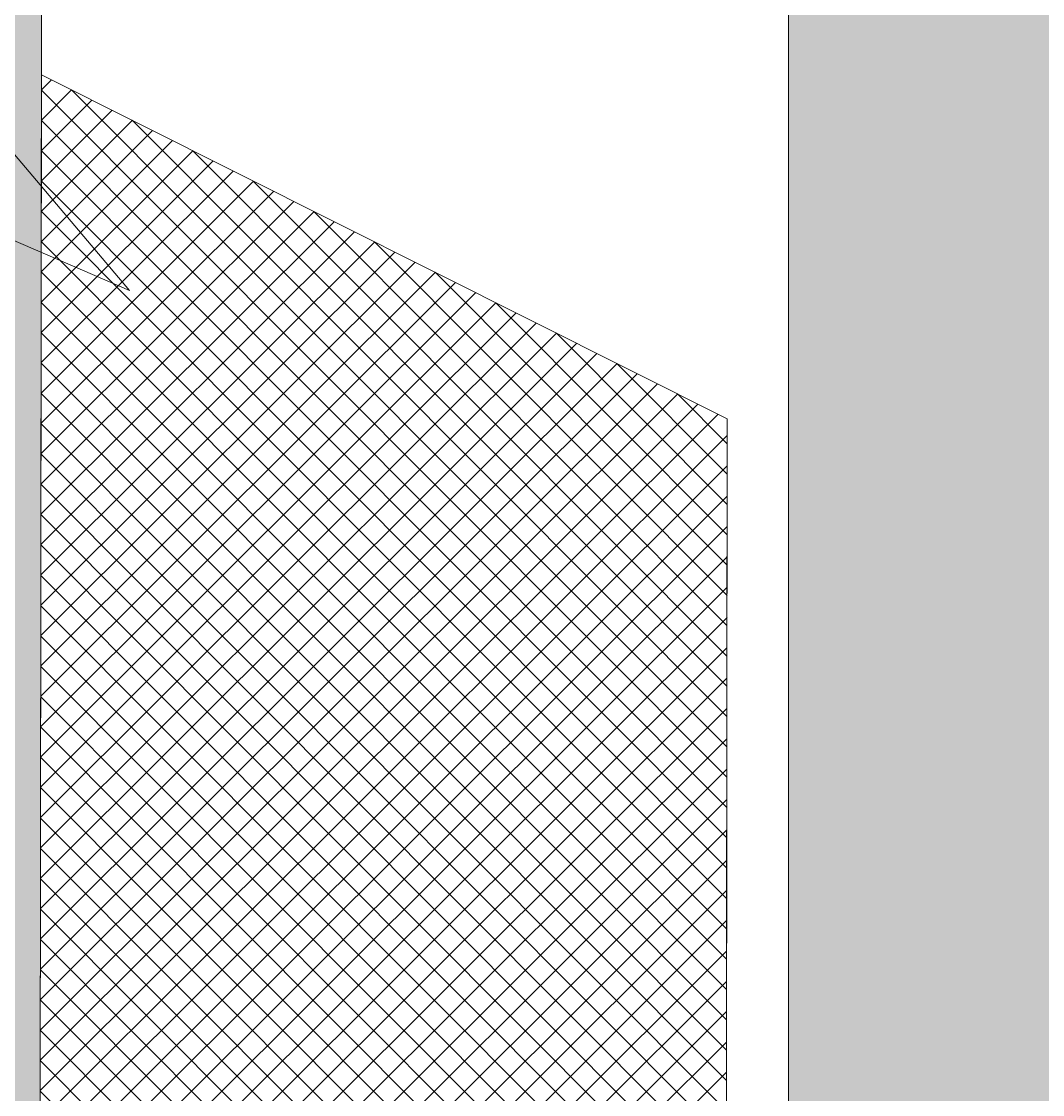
# Model space of a CAD drawing. Header units: inches. Extents: x 22513 to 23848, y -2930 to -2337.
# Drawn here: x 23140.1 to 23149.14, y -2747.12 to -2737.62 of the extents above; entities that cross this region are included whole.
import ezdxf

# ---------------------------------------------------------------- set-up
doc = ezdxf.new("R2010")
doc.units = ezdxf.units.IN
doc.header["$LTSCALE"] = 10
doc.header["$MEASUREMENT"] = 0
for name, color, linetype, lineweight in [('FURNITURE', 144, 'Continuous', 9), ('FURNTIURE', 7, 'Continuous', 5), ('line', 7, 'Continuous', 13)]:
    doc.layers.add(name, color=color, linetype=linetype, lineweight=lineweight)

# ---------------------------------------------------------------- blocks, each defined once
blk = doc.blocks.new("50'X96'-G59")
at = {"layer": 'FURNTIURE', "color": 7, "linetype": 'Continuous'}
for p, q in [((1343.851, 882.475), (1331.852, 894.474)), ((1332.194, 882.474), (1344.194, 894.474)), ((1332.382, 894.474), (1344.382, 882.475)), ((1344.724, 894.474), (1332.724, 882.474)), ((1344.912, 882.475), (1332.913, 894.474)), ((1333.254, 882.474), (1345.255, 894.474)), ((1333.443, 894.474), (1345.442, 882.475)), ((1345.785, 894.474), (1333.785, 882.474)), ((1345.973, 882.475), (1333.973, 894.474)), ((1334.315, 882.474), (1346.315, 894.474)), ((1334.504, 894.474), (1346.503, 882.475)), ((1346.846, 894.474), (1334.845, 882.474)), ((1347.033, 882.475), (1335.034, 894.474)), ((1335.376, 882.474), (1347.376, 894.474)), ((1335.564, 894.474), (1347.564, 882.475)), ((1347.906, 894.474), (1335.906, 882.474)), ((1348.094, 882.475), (1336.095, 894.474)), ((1336.436, 882.474), (1348.437, 894.474)), ((1336.625, 894.474), (1348.624, 882.475)), ((1348.967, 894.474), (1336.967, 882.474)), ((1349.155, 882.475), (1337.155, 894.474)), ((1337.497, 882.474), (1349.497, 894.474)), ((1337.686, 894.474), (1349.685, 882.475)), ((1350.028, 894.474), (1338.027, 882.474)), ((1350.215, 882.475), (1338.216, 894.474)), ((1338.558, 882.474), (1350.558, 894.474)), ((1338.746, 894.474), (1350.746, 882.475)), ((1351.088, 894.474), (1339.088, 882.474)), ((1351.276, 882.475), (1339.277, 894.474)), ((1339.618, 882.474), (1351.619, 894.474)), ((1339.807, 894.474), (1351.806, 882.475)), ((1352.149, 894.474), (1340.149, 882.474)), ((1352.337, 882.475), (1340.337, 894.474)), ((1340.679, 882.474), (1352.679, 894.474)), ((1340.868, 894.474), (1352.867, 882.475)), ((1353.21, 894.474), (1341.209, 882.474)), ((1353.397, 882.475), (1341.398, 894.474)), ((1341.74, 882.474), (1353.74, 894.474)), ((1341.928, 894.474), (1353.928, 882.475)), ((1354.27, 894.474), (1342.27, 882.474)), ((1354.458, 882.475), (1342.459, 894.474)), ((1342.8, 882.474), (1354.801, 894.474)), ((1342.989, 894.474), (1354.988, 882.475)), ((1355.331, 894.474), (1343.331, 882.474)), ((1355.519, 882.475), (1343.519, 894.474)), ((1344.05, 894.474), (1356.049, 882.475)), ((1356.579, 882.475), (1344.58, 894.474)), ((1345.11, 894.474), (1357.11, 882.475)), ((1357.64, 882.475), (1345.641, 894.474)), ((1346.171, 894.474), (1358.17, 882.475)), ((1358.701, 882.475), (1346.701, 894.474)), ((1347.232, 894.474), (1359.231, 882.475)), ((1359.761, 882.475), (1347.762, 894.474)), ((1348.292, 894.474), (1360.292, 882.475)), ((1360.822, 882.475), (1348.823, 894.474)), ((1349.353, 894.474), (1361.352, 882.475)), ((1361.361, 882.997), (1349.883, 894.474)), ((1350.414, 894.474), (1360.83, 884.057)), ((1360.3, 885.118), (1350.944, 894.474)), ((1351.474, 894.474), (1359.77, 886.179)), ((1359.239, 887.239), (1352.005, 894.474)), ((1352.535, 894.474), (1358.709, 888.3)), ((1358.178, 889.362), (1353.065, 894.474)), ((1353.596, 894.474), (1357.647, 890.422)), ((1357.117, 891.483), (1354.126, 894.474)), ((1354.656, 894.474), (1356.587, 892.544)), ((1356.056, 893.604), (1355.187, 894.474)), ((1343.861, 882.474), (1355.701, 894.314)), ((1355.878, 893.961), (1344.391, 882.474)), ((1344.922, 882.474), (1356.054, 893.606)), ((1356.231, 893.253), (1345.452, 882.474)), ((1345.982, 882.474), (1356.408, 892.9)), ((1356.585, 892.546), (1346.513, 882.474)), ((1347.043, 882.474), (1356.762, 892.193)), ((1356.939, 891.839), (1347.573, 882.474)), ((1348.104, 882.474), (1357.115, 891.485)), ((1357.292, 891.132), (1348.634, 882.474)), ((1349.164, 882.474), (1357.469, 890.779)), ((1357.645, 890.424), (1349.695, 882.474)), ((1350.225, 882.474), (1357.822, 890.071)), ((1357.999, 889.718), (1350.755, 882.474)), ((1351.285, 882.474), (1358.176, 889.364)), ((1358.353, 889.011), (1351.816, 882.474)), ((1352.346, 882.474), (1358.53, 888.657)), ((1358.706, 888.303), (1352.876, 882.474)), ((1353.407, 882.474), (1358.883, 887.95)), ((1359.06, 887.597), (1353.937, 882.474)), ((1354.467, 882.474), (1359.236, 887.242)), ((1359.413, 886.889), (1354.998, 882.474)), ((1355.528, 882.474), (1359.59, 886.536)), ((1359.767, 886.182), (1356.058, 882.474)), ((1356.589, 882.474), (1359.944, 885.829)), ((1360.121, 885.475), (1357.119, 882.474)), ((1357.649, 882.474), (1360.297, 885.121)), ((1360.474, 884.768), (1358.18, 882.474)), ((1358.71, 882.474), (1360.651, 884.415)), ((1360.827, 884.061), (1359.24, 882.474)), ((1359.771, 882.474), (1361.004, 883.707)), ((1361.181, 883.354), (1360.301, 882.474)), ((1360.831, 882.474), (1361.358, 883)), ((1361.535, 882.647), (1361.362, 882.474))]:
    blk.add_line(p, q, dxfattribs=at)
blk = doc.blocks.new("50'X96'-G58")
at = {"layer": 'FURNTIURE', "color": 7, "linetype": 'Continuous'}
for p, q in [((1355.622, 894.474), (1331.622, 894.474)), ((1355.622, 894.474), (1361.622, 882.474)), ((1357.85, 884.015), (1365.33, 866.699)), ((1357.85, 884.015), (1374.039, 870.286)), ((1364.622, 882.474), (1322.622, 882.474))]:
    blk.add_line(p, q, dxfattribs=at)
blk.add_lwpolyline([(1355.622, 894.474), (1331.622, 894.474), (1325.622, 882.474), (1361.622, 882.474)], close=True, dxfattribs=at)
at = {"layer": 'FURNTIURE', "color": 253, "linetype": 'Continuous'}
for points in [[(1364.622, 882.474), (1322.622, 882.474), (1325.622, 876.474)], [(1364.622, 882.474), (1325.622, 876.474), (1364.622, 876.474)]]:
    blk.add_solid(points, dxfattribs=at)
at = {"layer": 'FURNTIURE'}
blk.add_blockref("50'X96'-G59", (0, 0), dxfattribs=at)
blk = doc.blocks.new("50'X96'-G57")
blk.add_blockref("50'X96'-G58", (0, 0))
blk = doc.blocks.new('A$C2B627B83')
at = {"xscale": 0.7499999999999897, "yscale": 0.7500000000001137, "zscale": 0.7500000000000232, "rotation": 90.07240869653548}
blk.add_blockref("50'X96'-G57", (672.942, -978.51), dxfattribs=at)

msp = doc.modelspace()

# ---------------------------------------------------------------- hatches: boundary and pattern name
at = {"layer": 'line'}
h = msp.add_hatch(color=38, dxfattribs=at)
h.paths.add_polyline_path([(22990.8863, -2567.5792), (23145.3863, -2567.5792), (23145.3863, -2558.5792), (23055.3863, -2558.5792), (23055.3863, -2554.0792), (23050.8863, -2554.0792), (23050.8863, -2558.5792), (22990.8863, -2558.5792), (22990.8863, -2474.5792), (23016.3863, -2474.5792), (23016.3863, -2470.0792), (22990.8863, -2470.0792), (22990.8863, -2345.5792), (23050.8863, -2345.5792), (23055.3863, -2345.5792), (23055.3863, -2336.5792), (22981.8863, -2336.5792), (22981.8863, -2819.5167), (23052.3863, -2819.5167), (23052.3863, -2815.0167), (22990.8863, -2815.0167), (22990.8863, -2683.0792), (23100.2863, -2683.0792), (23100.2863, -2674.0792), (22990.8863, -2674.0792)])
h.paths.add_polyline_path([(23155.8863, -2678.5792), (23184.3863, -2678.5792), (23184.3863, -2674.0792), (23155.8863, -2674.0792), (23142.2863, -2674.0792), (23142.2863, -2683.0792), (23146.8863, -2683.0792), (23146.8863, -2755.0167), (23146.8863, -2774.5167), (23155.8863, -2774.5167), (23155.8863, -2750.5167), (23215.8863, -2750.5167), (23215.8863, -2774.5167), (23220.3863, -2774.5167), (23220.3863, -2750.5167), (23337.3863, -2750.5167), (23337.3863, -2810.5167), (23305.8863, -2810.5167), (23305.8863, -2819.5167), (23326.8863, -2819.5167), (23326.8863, -2824.0167), (23350.8863, -2824.0167), (23350.8863, -2800.0167), (23346.3863, -2800.0167), (23346.3863, -2746.0167), (23337.3863, -2746.0167), (23155.8863, -2746.0167)])
h.paths.add_polyline_path([(23191.8863, -2810.5167), (23155.8863, -2810.5167), (23155.8863, -2804.5167), (23146.8863, -2804.5167), (23146.8863, -2815.0167), (23131.8863, -2815.0167), (23131.8863, -2819.5167), (23146.8863, -2819.5167), (23146.8863, -2824.0167), (23170.8863, -2824.0167), (23170.8863, -2819.5167), (23191.8863, -2819.5167)])
h.paths.add_polyline_path([(23281.8863, -2810.5167), (23215.8863, -2810.5167), (23215.8863, -2815.0167), (23215.8863, -2819.5167), (23281.8863, -2819.5167)], flags=16)
h.paths.add_polyline_path([(23350.8863, -2674.0792), (23337.3863, -2674.0792), (23308.8863, -2674.0792), (23308.8863, -2678.5792), (23337.3863, -2678.5792), (23337.3863, -2698.0167), (23346.3863, -2698.0167), (23346.3863, -2698.0792), (23350.8863, -2698.0792)], flags=17)
h.paths.add_polyline_path([(23346.3863, -2657.5792), (23337.3863, -2657.5792), (23337.3863, -2674.0792), (23346.3863, -2674.0792)])
h.paths.add_polyline_path([(23346.3863, -2554.0792), (23337.3863, -2554.0792), (23337.3863, -2558.5792), (23242.8863, -2558.5792), (23242.8863, -2567.5792), (23337.3863, -2567.5792), (23337.3863, -2572.8292), (23346.3863, -2572.8292)])
h.paths.add_polyline_path([(23200.8863, -2558.5792), (23196.3863, -2558.5792), (23196.3863, -2410.0792), (23302.8863, -2410.0792), (23302.8863, -2405.5792), (23196.3863, -2405.5792), (23196.3863, -2381.5792), (23187.3863, -2381.5792), (23187.3863, -2390.5792), (23191.8863, -2390.5792), (23191.8863, -2558.5792), (23187.3863, -2558.5792), (23187.3863, -2567.5792), (23200.8863, -2567.5792)])
h.paths.add_polyline_path([(23095.8863, -2381.5792), (23055.3863, -2381.5792), (23050.8863, -2381.5792), (23050.8863, -2386.0792), (23050.8863, -2470.0792), (23046.3863, -2470.0792), (23046.3863, -2474.5792), (23050.8863, -2474.5792), (23050.8863, -2518.0792), (23055.3863, -2518.0792), (23055.3863, -2390.5792), (23095.8863, -2390.5792)], flags=17)
h.paths.add_polyline_path([(23376.3863, -2341.0792), (23346.3863, -2341.0792), (23346.3863, -2336.5792), (23191.8863, -2336.5792), (23191.8863, -2345.5792), (23196.3863, -2345.5792), (23371.8863, -2345.5792), (23371.8863, -2405.5792), (23367.3863, -2405.5792), (23332.8863, -2405.5792), (23332.8863, -2410.0792), (23337.3863, -2410.0792), (23337.3863, -2494.0792), (23346.3863, -2494.0792), (23346.3863, -2410.0792), (23376.3863, -2410.0792), (23376.3863, -2390.5792)])
h.paths.add_polyline_path([(23009.6047, -2415.2061), (23059.9065, -2415.2061), (23059.9065, -2438.1526), (23009.6047, -2438.1526)], flags=25)

# ---------------------------------------------------------------- linework, layer by layer
msp.add_line((23146.8863, -2683.0792), (23146.8863, -2755.0167), dxfattribs=at)

# ---------------------------------------------------------------- block references
at = {"layer": 'FURNITURE', "ltscale": 15, "xscale": -0.6750000000029104, "yscale": 0.6749999999992724, "zscale": 0.675}
msp.add_blockref('A$C2B627B83', (23146.8863, -2766.3513), dxfattribs=at)

doc.saveas('drawing.dxf')
